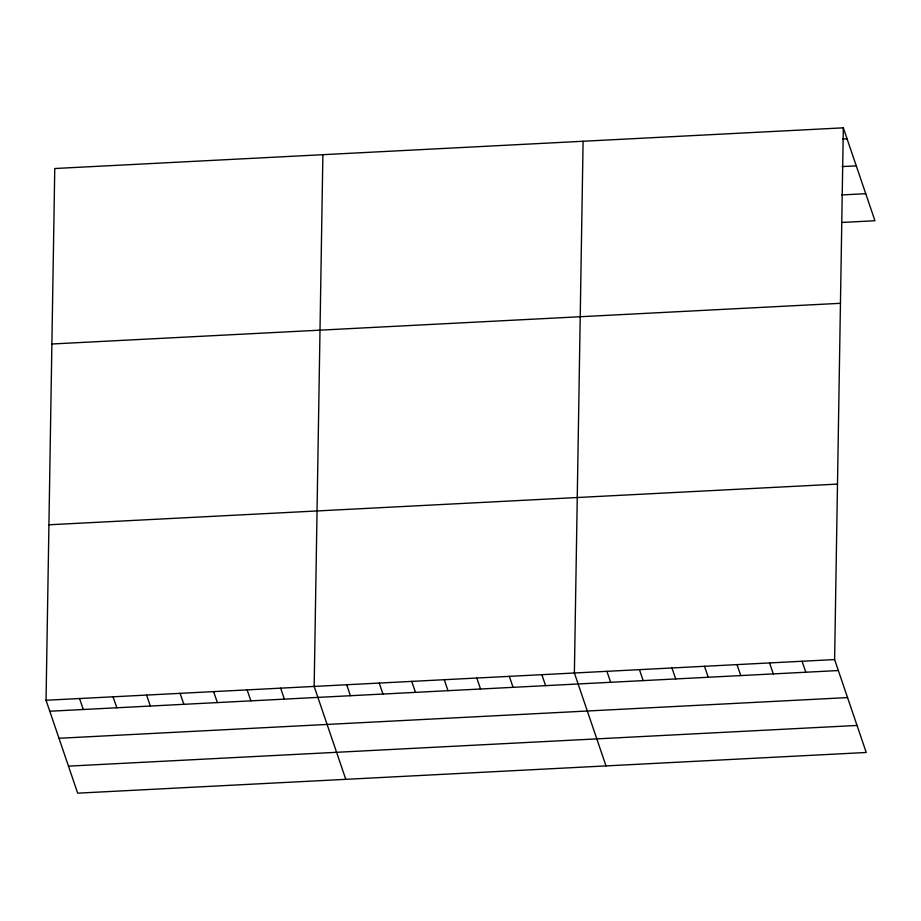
<?xml version="1.0" encoding="UTF-8"?>
<svg xmlns="http://www.w3.org/2000/svg" width="921" height="921" viewBox="0 0 921 921"><rect width="100%" height="100%" fill="white"/><g stroke="black" fill="none" stroke-linecap="round" stroke-linejoin="round"><path stroke-width="1.38" d="M843.325 127.835L834.61 659.574L866.235 752.48L77.675 793.165L46.05 700.259L54.765 168.52L843.325 127.835L874.95 220.741L842.427 222.422M322.88 154.682L314.165 686.421L345.789 779.339M583.097 141.258L574.382 672.998L606.006 765.904M842.819 139.025L847.055 138.806M842.116 166.574L856.265 165.849M841.702 194.941L865.74 193.698M51.887 343.994L840.447 303.308M48.928 524.786L837.477 484.101M46.05 700.259L834.61 659.574M49.78 711.231L838.34 670.546M58.99 738.274L847.55 697.588M68.476 766.134L857.025 725.449M802.076 661.255L805.817 672.226M769.553 662.936L773.283 673.907M737.019 664.605L740.76 675.588M704.496 666.286L708.226 677.257M671.962 667.967L675.703 678.938M639.439 669.648L643.169 680.619M606.916 671.317L610.646 682.3M541.859 674.679L545.589 685.65M509.325 676.359L513.066 687.331M476.802 678.04L480.532 689.012M444.267 679.71L448.009 690.692M411.745 681.39L415.475 692.362M379.21 683.071L382.952 694.043M346.687 684.752L350.417 695.723M280.64 688.16L284.382 699.131M247.127 689.887L250.869 700.858M213.614 691.613L217.356 702.585M180.102 693.34L183.843 704.312M146.589 695.067L150.33 706.05M113.076 696.806L116.817 707.777M79.563 698.532L83.304 709.504"/></g></svg>
